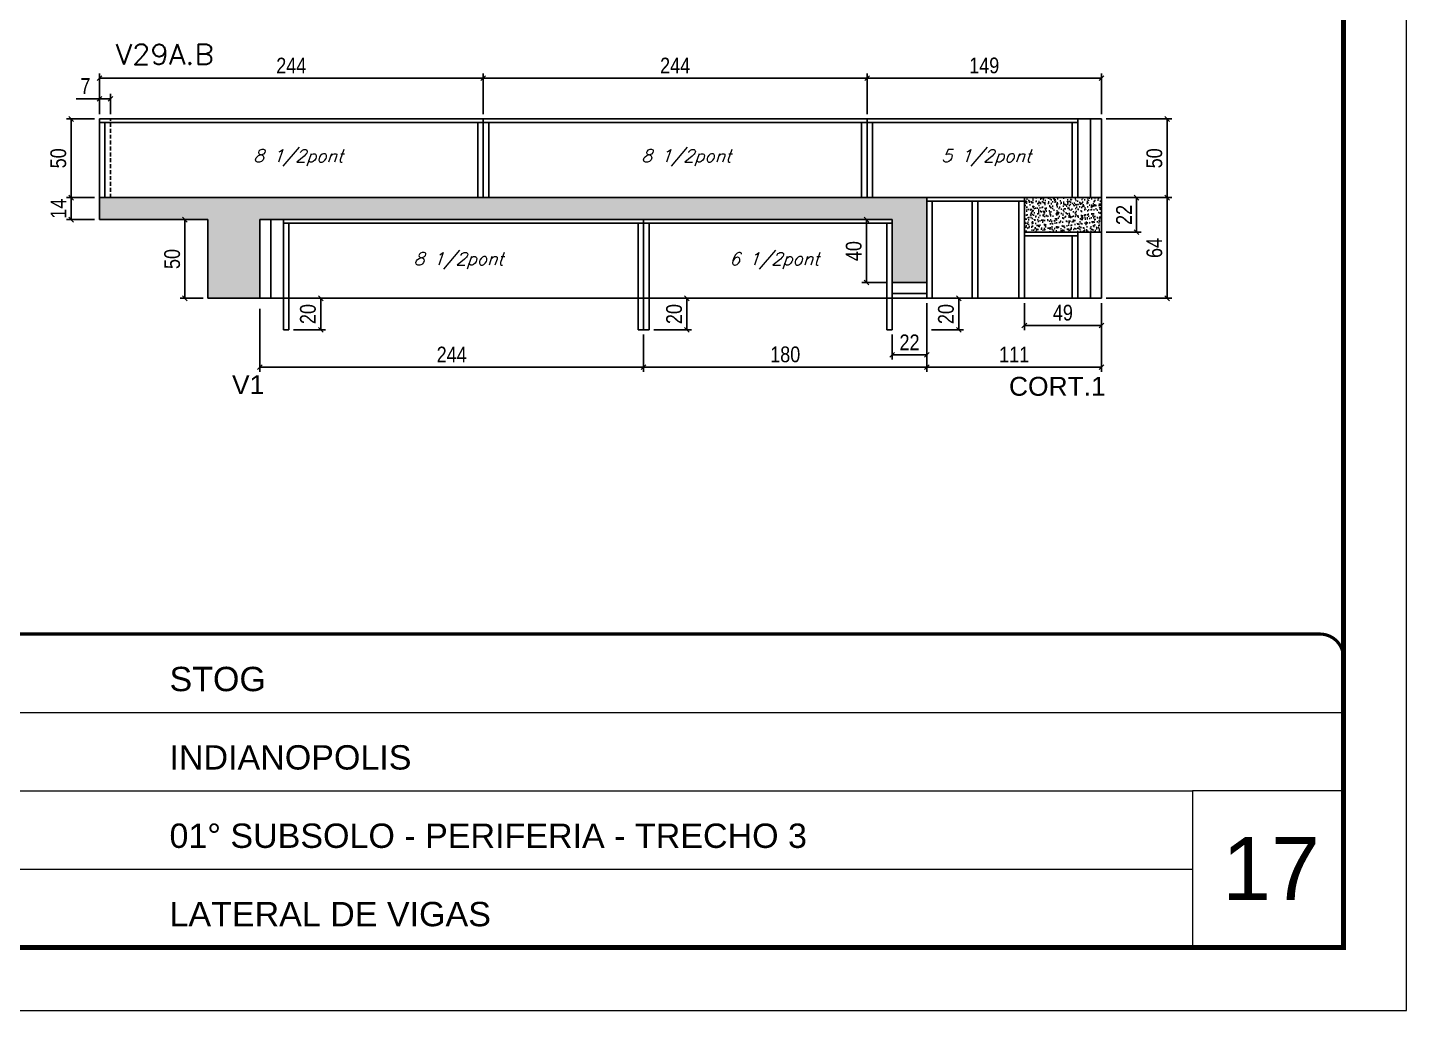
# Model space of a CAD drawing. Extents: x 0 to 6325, y 10169 to 19307.
# Drawn here: x 608 to 1485, y 12466 to 13090 of the extents above; entities that cross this region are included whole.
import ezdxf

# ---------------------------------------------------------------- set-up
doc = ezdxf.new("R2010")
doc.units = 0
doc.linetypes.add('CONTINUO', pattern=[0])
doc.linetypes.add('DASHED', pattern=[0.75, 0.5, -0.25])
for name, color, linetype in [('1', 1, 'Continuous'), ('5', 5, 'Continuous'), ('COTA', 241, 'Continuous'), ('Painéis', 200, 'Continuous'), ('SARR_2.2x7', 40, 'Continuous'), ('SARR_3.5x7', 81, 'Continuous'), ('texto', 7, 'Continuous')]:
    doc.layers.add(name, color=color, linetype=linetype)
for name, color, linetype, lineweight in [('CARIMBO', 255, 'Continuous', 9), ('Folhas', 255, 'Continuous', 9), ('SARRAFO DE PRESSAO', 251, 'DASHED', 9), ('Texto Seção', 7, 'Continuous', 15)]:
    doc.layers.add(name, color=color, linetype=linetype, lineweight=lineweight)
doc.styles.add('arial', font='arial.ttf')
doc.styles.add('COTA TECNICA', font='techl___.ttf', dxfattribs={"height": 10})
doc.styles.add('REGUA-120', font='ROMANS.shx', dxfattribs={"height": 15})
doc.styles.add('Romans', font='romans.shx')
doc.styles.get("Standard").update_dxf_attribs({"font": 'arial.ttf'})
doc.dimstyles.new('PAINEL', dxfattribs={"dimtxt": 10, "dimasz": 3, "dimexe": 3, "dimexo": 3, "dimgap": 3, "dimtad": 1, "dimdec": 1, "dimzin": 12, "dimdsep": 46, "dimtxsty": 'COTA TECNICA', "dimblk1": 'OBLIQUE', "dimblk2": 'OBLIQUE', "dimsah": 1, "dimcen": 0.9, "dimclrd": 4, "dimclre": 4, "dimclrt": 240, "dimadec": 1, "dimazin": 3, "dimtfac": 1, "dimtdec": 1, "dimtmove": 0, "dimatfit": 3, "dimfxl": 1, "dimtolj": 1, "dimtzin": 12, "dimarcsym": 0})

# ---------------------------------------------------------------- blocks, each defined once
blk = doc.blocks.new('9999999999')
at = {"color": 30, "linetype": 'CONTINUO'}
for p, q in [((98564.56, 34379.64), (99583.98, 34379.64)), ((98564.56, 34329.83), (99487.98, 34329.83)), ((99583.98, 34329.83), (99487.98, 34329.83)), ((99487.98, 34329.83), (99487.98, 34230.21)), ((98564.56, 34280.02), (99487.98, 34280.02))]:
    blk.add_line(p, q, dxfattribs=at)
at = {"color": 30, "linetype": 'CONTINUO', "const_width": 2}
blk.add_lwpolyline([(99583.98, 34230.21), (99583.98, 34414.45, 0.414214), (99568.98, 34429.45), (98228.98, 34429.45, 0.414214), (98213.98, 34414.45), (98213.98, 34245.21, 0.414214), (98228.98, 34230.21), (99583.98, 34230.21)], format="xyb", dxfattribs=at)
at = {"layer": 'Folhas'}
blk.add_lwpolyline([(98138.98, 34190.21), (99623.98, 34190.21), (99623.98, 35240.21), (98138.98, 35240.21)], close=True, dxfattribs=at)
at = {"layer": 'Folhas', "color": 30, "const_width": 3}
blk.add_lwpolyline([(98213.98, 34230.21), (99583.98, 34230.21), (99583.98, 35200.21), (98213.98, 35200.21)], close=True, dxfattribs=at)
at = {"color": 7, "linetype": 'Continuous', "ltscale": 5, "style": 'arial'}
for s, height, p in [('STOG', 15.483, (98837.68, 34393.13)), ('INDIANOPOLIS', 15.4829, (98837.68, 34343.32)), ('01° SUBSOLO - PERIFERIA - TRECHO 3', 15.4829, (98837.68, 34293.51)), ('LATERAL DE VIGAS', 15.4829, (98837.68, 34243.7))]:
    blk.add_text(s, height=height, dxfattribs=at).set_placement(p)
blk = doc.blocks.new('_Oblique')
at = {"layer": '1', "color": 0, "lineweight": -2}
blk.add_line((-0.5, -0.5), (0.5, 0.5), dxfattribs=at)
blk = doc.blocks.new('*D363')
at = {"layer": 'COTA', "color": 4, "linetype": 'ByBlock', "lineweight": -2, "transparency": 16777216}
for p, q in [((756.09, 12911.65), (756.09, 12871.52)), ((1000.09, 12895.33), (1000.09, 12871.52)), ((756.09, 12874.52), (1000.09, 12874.52))]:
    blk.add_line(p, q, dxfattribs=at)
at = {"layer": 'Defpoints', "color": 0, "linetype": 'ByBlock', "transparency": 16777216}
for p in [(756.09, 12914.65), (1000.09, 12898.33), (1000.09, 12874.52)]:
    blk.add_point(p, dxfattribs=at)
at = {"layer": 'COTA', "color": 4, "linetype": 'ByBlock', "lineweight": -2, "transparency": 16777216, "xscale": 3, "yscale": 3, "zscale": 3, "rotation": 180}
blk.add_blockref('_Oblique', (756.09, 12874.52), dxfattribs=at)
at = {"layer": 'COTA', "color": 4, "linetype": 'ByBlock', "lineweight": -2, "transparency": 16777216, "xscale": 3, "yscale": 3, "zscale": 3}
blk.add_blockref('_Oblique', (1000.09, 12874.52), dxfattribs=at)
at = {"layer": 'COTA', "color": 240, "linetype": 'ByBlock', "transparency": 16777216, "insert": (878.09, 12882.6), "char_height": 10, "attachment_point": 5, "style": 'COTA TECNICA'}
blk.add_mtext('\\A1;244', dxfattribs=at)
blk = doc.blocks.new('*D364')
at = {"layer": 'COTA', "color": 4, "linetype": 'ByBlock', "lineweight": -2, "transparency": 16777216}
for p, q in [((1180.12, 12915.33), (1180.12, 12871.52)), ((1000.09, 12895.33), (1000.09, 12871.52)), ((1000.09, 12874.52), (1180.12, 12874.52))]:
    blk.add_line(p, q, dxfattribs=at)
at = {"layer": 'Defpoints', "color": 0, "linetype": 'ByBlock', "transparency": 16777216}
for p in [(1180.12, 12918.33), (1000.09, 12898.33), (1180.12, 12874.52)]:
    blk.add_point(p, dxfattribs=at)
at = {"layer": 'COTA', "color": 4, "linetype": 'ByBlock', "lineweight": -2, "transparency": 16777216, "xscale": 3, "yscale": 3, "zscale": 3, "rotation": 180}
blk.add_blockref('_Oblique', (1000.09, 12874.52), dxfattribs=at)
at = {"layer": 'COTA', "color": 4, "linetype": 'ByBlock', "lineweight": -2, "transparency": 16777216, "xscale": 3, "yscale": 3, "zscale": 3}
blk.add_blockref('_Oblique', (1180.12, 12874.52), dxfattribs=at)
at = {"layer": 'COTA', "color": 240, "linetype": 'ByBlock', "transparency": 16777216, "insert": (1090.11, 12882.65), "char_height": 10, "width": 210.731, "attachment_point": 5, "style": 'COTA TECNICA'}
blk.add_mtext('\\A1;180', dxfattribs=at)
blk = doc.blocks.new('*D817')
at = {"layer": 'COTA', "color": 4, "lineweight": -2, "transparency": 16777216}
for p, q in [((898.12, 13035.33), (898.12, 13061.21)), ((1142.12, 13035.33), (1142.12, 13061.21)), ((1142.12, 13058.21), (898.12, 13058.21))]:
    blk.add_line(p, q, dxfattribs=at)
at = {"layer": 'Defpoints', "color": 0, "transparency": 16777216}
for p in [(898.12, 13058.21), (898.12, 13032.33), (1142.12, 13032.33)]:
    blk.add_point(p, dxfattribs=at)
at = {"layer": 'COTA', "color": 4, "lineweight": -2, "transparency": 16777216, "xscale": 3, "yscale": 3, "zscale": 3, "rotation": 180}
blk.add_blockref('_Oblique', (898.12, 13058.21), dxfattribs=at)
at = {"layer": 'COTA', "color": 4, "lineweight": -2, "transparency": 16777216, "xscale": 3, "yscale": 3, "zscale": 3}
blk.add_blockref('_Oblique', (1142.12, 13058.21), dxfattribs=at)
at = {"layer": 'COTA', "color": 240, "transparency": 16777216, "insert": (1020.12, 13066.28), "char_height": 10, "attachment_point": 5, "style": 'COTA TECNICA'}
blk.add_mtext('\\A1;244', dxfattribs=at)
blk = doc.blocks.new('*D818')
at = {"layer": 'COTA', "color": 4, "lineweight": -2, "transparency": 16777216}
for p, q in [((654.12, 13035.33), (654.12, 13061.21)), ((898.12, 13035.33), (898.12, 13061.21)), ((898.12, 13058.21), (654.12, 13058.21))]:
    blk.add_line(p, q, dxfattribs=at)
at = {"layer": 'Defpoints', "color": 0, "transparency": 16777216}
for p in [(654.12, 13058.21), (654.12, 13032.33), (898.12, 13032.33)]:
    blk.add_point(p, dxfattribs=at)
at = {"layer": 'COTA', "color": 4, "lineweight": -2, "transparency": 16777216, "xscale": 3, "yscale": 3, "zscale": 3, "rotation": 180}
blk.add_blockref('_Oblique', (654.12, 13058.21), dxfattribs=at)
at = {"layer": 'COTA', "color": 4, "lineweight": -2, "transparency": 16777216, "xscale": 3, "yscale": 3, "zscale": 3}
blk.add_blockref('_Oblique', (898.12, 13058.21), dxfattribs=at)
at = {"layer": 'COTA', "color": 240, "transparency": 16777216, "insert": (776.12, 13066.28), "char_height": 10, "attachment_point": 5, "style": 'COTA TECNICA'}
blk.add_mtext('\\A1;244', dxfattribs=at)
blk = doc.blocks.new('*D819')
at = {"layer": 'COTA', "color": 4, "lineweight": -2, "transparency": 16777216}
for p, q in [((651.12, 13032.33), (633.17, 13032.33)), ((636.17, 12982.33), (636.17, 13032.33)), ((651.12, 12982.33), (633.17, 12982.33))]:
    blk.add_line(p, q, dxfattribs=at)
at = {"layer": 'Defpoints', "color": 0, "transparency": 16777216}
for p in [(636.17, 13032.33), (654.12, 13032.33), (654.12, 12982.33)]:
    blk.add_point(p, dxfattribs=at)
at = {"layer": 'COTA', "color": 4, "lineweight": -2, "transparency": 16777216, "xscale": 3, "yscale": 3, "zscale": 3}
for p, rotation in [((636.17, 13032.33), 90), ((636.17, 12982.33), 270)]:
    blk.add_blockref('_Oblique', p, dxfattribs=dict(at, rotation=rotation))
at = {"layer": 'COTA', "color": 240, "transparency": 16777216, "insert": (628.06, 13007.33), "char_height": 10, "attachment_point": 5, "rotation": 90, "style": 'COTA TECNICA'}
blk.add_mtext('\\A1;50', dxfattribs=at)
blk = doc.blocks.new('*D820')
at = {"layer": 'COTA', "color": 4, "lineweight": -2, "transparency": 16777216}
for p, q in [((651.12, 12982.33), (633.17, 12982.33)), ((636.17, 12968.33), (636.17, 12982.33)), ((651.12, 12968.33), (633.17, 12968.33))]:
    blk.add_line(p, q, dxfattribs=at)
at = {"layer": 'Defpoints', "color": 0, "transparency": 16777216}
for p in [(636.17, 12982.33), (654.12, 12982.33), (654.12, 12968.33)]:
    blk.add_point(p, dxfattribs=at)
at = {"layer": 'COTA', "color": 4, "lineweight": -2, "transparency": 16777216, "xscale": 3, "yscale": 3, "zscale": 3}
for p, rotation in [((636.17, 12982.33), 90), ((636.17, 12968.33), 270)]:
    blk.add_blockref('_Oblique', p, dxfattribs=dict(at, rotation=rotation))
at = {"layer": 'COTA', "color": 240, "transparency": 16777216, "insert": (628.1, 12975.33), "char_height": 10, "attachment_point": 5, "rotation": 90, "style": 'COTA TECNICA'}
blk.add_mtext('\\A1;14', dxfattribs=at)
blk = doc.blocks.new('*D821')
at = {"layer": 'COTA', "color": 4, "lineweight": -2, "transparency": 16777216}
for p, q in [((654.12, 13045.22), (639.39, 13045.22)), ((654.12, 13035.33), (654.12, 13048.22)), ((661.12, 13045.22), (654.12, 13045.22)), ((661.12, 13035.33), (661.12, 13048.22))]:
    blk.add_line(p, q, dxfattribs=at)
at = {"layer": 'Defpoints', "color": 0, "transparency": 16777216}
for p in [(654.12, 13045.22), (654.12, 13032.33), (661.12, 13032.33)]:
    blk.add_point(p, dxfattribs=at)
at = {"layer": 'COTA', "color": 4, "lineweight": -2, "transparency": 16777216, "xscale": 3, "yscale": 3, "zscale": 3, "rotation": 180}
blk.add_blockref('_Oblique', (654.12, 13045.22), dxfattribs=at)
at = {"layer": 'COTA', "color": 4, "lineweight": -2, "transparency": 16777216, "xscale": 3, "yscale": 3, "zscale": 3}
blk.add_blockref('_Oblique', (661.12, 13045.22), dxfattribs=at)
at = {"layer": 'COTA', "color": 240, "transparency": 16777216, "insert": (645.25, 13053.29), "char_height": 10, "attachment_point": 5, "style": 'COTA TECNICA'}
blk.add_mtext('\\A1;7', dxfattribs=at)
blk = doc.blocks.new('*D822')
at = {"layer": 'COTA', "color": 4, "lineweight": -2, "transparency": 16777216}
for p, q in [((1142.12, 13035.33), (1142.12, 13061.21)), ((1291.12, 13035.33), (1291.12, 13061.21)), ((1142.12, 13058.21), (1291.12, 13058.21))]:
    blk.add_line(p, q, dxfattribs=at)
at = {"layer": 'Defpoints', "color": 0, "transparency": 16777216}
for p in [(1291.12, 13058.21), (1142.12, 13032.33), (1291.12, 13032.33)]:
    blk.add_point(p, dxfattribs=at)
at = {"layer": 'COTA', "color": 4, "lineweight": -2, "transparency": 16777216, "xscale": 3, "yscale": 3, "zscale": 3, "rotation": 180}
blk.add_blockref('_Oblique', (1142.12, 13058.21), dxfattribs=at)
at = {"layer": 'COTA', "color": 4, "lineweight": -2, "transparency": 16777216, "xscale": 3, "yscale": 3, "zscale": 3}
blk.add_blockref('_Oblique', (1291.12, 13058.21), dxfattribs=at)
at = {"layer": 'COTA', "color": 240, "transparency": 16777216, "insert": (1216.62, 13066.31), "char_height": 10, "attachment_point": 5, "style": 'COTA TECNICA'}
blk.add_mtext('\\A1;149', dxfattribs=at)
blk = doc.blocks.new('*D365')
at = {"layer": 'COTA', "color": 4, "lineweight": -2, "transparency": 16777216}
for p, q in [((1180.12, 12915.33), (1180.12, 12871.52)), ((1291.12, 12911.65), (1291.12, 12871.52)), ((1180.12, 12874.52), (1291.12, 12874.52))]:
    blk.add_line(p, q, dxfattribs=at)
at = {"layer": 'Defpoints', "color": 0, "transparency": 16777216}
for p in [(1180.12, 12918.33), (1291.12, 12914.65), (1291.12, 12874.52)]:
    blk.add_point(p, dxfattribs=at)
at = {"layer": 'COTA', "color": 4, "lineweight": -2, "transparency": 16777216, "xscale": 3, "yscale": 3, "zscale": 3, "rotation": 180}
blk.add_blockref('_Oblique', (1180.12, 12874.52), dxfattribs=at)
at = {"layer": 'COTA', "color": 4, "lineweight": -2, "transparency": 16777216, "xscale": 3, "yscale": 3, "zscale": 3}
blk.add_blockref('_Oblique', (1291.12, 12874.52), dxfattribs=at)
at = {"layer": 'COTA', "color": 240, "transparency": 16777216, "insert": (1235.62, 12882.58), "char_height": 10, "attachment_point": 5, "style": 'COTA TECNICA'}
blk.add_mtext('\\A1;111', dxfattribs=at)
blk = doc.blocks.new('*D823')
at = {"layer": 'COTA', "color": 4, "lineweight": -2, "transparency": 16777216}
for p, q in [((720.09, 12968.33), (705.54, 12968.33)), ((708.54, 12918.33), (708.54, 12968.33)), ((720.09, 12918.33), (705.54, 12918.33))]:
    blk.add_line(p, q, dxfattribs=at)
at = {"layer": 'Defpoints', "color": 0, "transparency": 16777216}
for p in [(708.54, 12968.33), (723.09, 12968.33), (723.09, 12918.33)]:
    blk.add_point(p, dxfattribs=at)
at = {"layer": 'COTA', "color": 4, "lineweight": -2, "transparency": 16777216, "xscale": 3, "yscale": 3, "zscale": 3}
for p, rotation in [((708.54, 12968.33), 90), ((708.54, 12918.33), 270)]:
    blk.add_blockref('_Oblique', p, dxfattribs=dict(at, rotation=rotation))
at = {"layer": 'COTA', "color": 240, "transparency": 16777216, "insert": (700.43, 12943.33), "char_height": 10, "attachment_point": 5, "rotation": 90, "style": 'COTA TECNICA'}
blk.add_mtext('\\A1;50', dxfattribs=at)
blk = doc.blocks.new('*D824')
at = {"layer": 'COTA', "color": 4, "lineweight": -2, "transparency": 16777216}
for p, q in [((1242.12, 12915.33), (1242.12, 12898.05)), ((1291.12, 12915.33), (1291.12, 12898.05)), ((1242.12, 12901.05), (1291.12, 12901.05))]:
    blk.add_line(p, q, dxfattribs=at)
at = {"layer": 'Defpoints', "color": 0, "transparency": 16777216}
for p in [(1242.12, 12918.33), (1291.12, 12918.33), (1291.12, 12901.05)]:
    blk.add_point(p, dxfattribs=at)
at = {"layer": 'COTA', "color": 4, "lineweight": -2, "transparency": 16777216, "xscale": 3, "yscale": 3, "zscale": 3, "rotation": 180}
blk.add_blockref('_Oblique', (1242.12, 12901.05), dxfattribs=at)
at = {"layer": 'COTA', "color": 4, "lineweight": -2, "transparency": 16777216, "xscale": 3, "yscale": 3, "zscale": 3}
blk.add_blockref('_Oblique', (1291.12, 12901.05), dxfattribs=at)
at = {"layer": 'COTA', "color": 240, "transparency": 16777216, "insert": (1266.62, 12909.15), "char_height": 10, "attachment_point": 5, "style": 'COTA TECNICA'}
blk.add_mtext('\\A1;49', dxfattribs=at)
blk = doc.blocks.new('*D888')
at = {"layer": 'COTA', "color": 4, "lineweight": -2, "transparency": 16777216}
for p, q in [((1006.59, 12918.33), (1030.61, 12918.33)), ((1027.61, 12898.33), (1027.61, 12918.33)), ((1006.59, 12898.33), (1030.61, 12898.33))]:
    blk.add_line(p, q, dxfattribs=at)
at = {"layer": 'Defpoints', "color": 0, "transparency": 16777216}
for p in [(1003.59, 12918.33), (1027.61, 12918.33), (1003.59, 12898.33)]:
    blk.add_point(p, dxfattribs=at)
at = {"layer": 'COTA', "color": 4, "lineweight": -2, "transparency": 16777216, "xscale": 3, "yscale": 3, "zscale": 3}
for p, rotation in [((1027.61, 12918.33), 90), ((1027.61, 12898.33), 270)]:
    blk.add_blockref('_Oblique', p, dxfattribs=dict(at, rotation=rotation))
at = {"layer": 'COTA', "color": 240, "transparency": 16777216, "insert": (1019.5, 12908.33), "char_height": 10, "attachment_point": 5, "rotation": 90, "style": 'COTA TECNICA'}
blk.add_mtext('\\A1;20', dxfattribs=at)
blk = doc.blocks.new('*D889')
at = {"layer": 'COTA', "color": 4, "lineweight": -2, "transparency": 16777216}
for p, q in [((777.59, 12918.33), (797.83, 12918.33)), ((794.83, 12898.33), (794.83, 12918.33)), ((777.59, 12898.33), (797.83, 12898.33))]:
    blk.add_line(p, q, dxfattribs=at)
at = {"layer": 'Defpoints', "color": 0, "transparency": 16777216}
for p in [(774.59, 12918.33), (794.83, 12918.33), (774.59, 12898.33)]:
    blk.add_point(p, dxfattribs=at)
at = {"layer": 'COTA', "color": 4, "lineweight": -2, "transparency": 16777216, "xscale": 3, "yscale": 3, "zscale": 3}
for p, rotation in [((794.83, 12918.33), 90), ((794.83, 12898.33), 270)]:
    blk.add_blockref('_Oblique', p, dxfattribs=dict(at, rotation=rotation))
at = {"layer": 'COTA', "color": 240, "transparency": 16777216, "insert": (786.73, 12908.33), "char_height": 10, "attachment_point": 5, "rotation": 90, "style": 'COTA TECNICA'}
blk.add_mtext('\\A1;20', dxfattribs=at)
blk = doc.blocks.new('*D843')
at = {"layer": 'COTA', "color": 4, "lineweight": -2, "transparency": 16777216}
for p, q in [((1183.12, 12918.33), (1203.42, 12918.33)), ((1200.42, 12898.33), (1200.42, 12918.33)), ((1183.12, 12898.33), (1203.42, 12898.33))]:
    blk.add_line(p, q, dxfattribs=at)
at = {"layer": 'Defpoints', "color": 0, "transparency": 16777216}
for p in [(1180.12, 12918.33), (1200.42, 12918.33), (1180.12, 12898.33)]:
    blk.add_point(p, dxfattribs=at)
at = {"layer": 'COTA', "color": 4, "lineweight": -2, "transparency": 16777216, "xscale": 3, "yscale": 3, "zscale": 3}
for p, rotation in [((1200.42, 12918.33), 90), ((1200.42, 12898.33), 270)]:
    blk.add_blockref('_Oblique', p, dxfattribs=dict(at, rotation=rotation))
at = {"layer": 'COTA', "color": 240, "transparency": 16777216, "insert": (1192.31, 12908.33), "char_height": 10, "attachment_point": 5, "rotation": 90, "style": 'COTA TECNICA'}
blk.add_mtext('\\A1;20', dxfattribs=at)
blk = doc.blocks.new('*D844')
at = {"layer": 'COTA', "color": 4, "lineweight": -2, "transparency": 16777216}
for p, q in [((1155.12, 12968.33), (1138.81, 12968.33)), ((1141.81, 12968.33), (1141.81, 12928.33)), ((1155.12, 12928.33), (1138.81, 12928.33))]:
    blk.add_line(p, q, dxfattribs=at)
at = {"layer": 'Defpoints', "color": 0, "transparency": 16777216}
for p in [(1158.12, 12968.33), (1141.81, 12928.33), (1158.12, 12928.33)]:
    blk.add_point(p, dxfattribs=at)
at = {"layer": 'COTA', "color": 4, "lineweight": -2, "transparency": 16777216, "xscale": 3, "yscale": 3, "zscale": 3}
for p, rotation in [((1141.81, 12968.33), 90), ((1141.81, 12928.33), 270)]:
    blk.add_blockref('_Oblique', p, dxfattribs=dict(at, rotation=rotation))
at = {"layer": 'COTA', "color": 240, "transparency": 16777216, "insert": (1133.71, 12948.33), "char_height": 10, "attachment_point": 5, "rotation": 90, "style": 'COTA TECNICA'}
blk.add_mtext('\\A1;40', dxfattribs=at)
blk = doc.blocks.new('*D845')
at = {"layer": 'COTA', "color": 4, "lineweight": -2, "transparency": 16777216}
for p, q in [((1180.12, 12915.33), (1180.12, 12879.36)), ((1158.12, 12895.33), (1158.12, 12879.36)), ((1158.12, 12882.36), (1180.12, 12882.36))]:
    blk.add_line(p, q, dxfattribs=at)
at = {"layer": 'Defpoints', "color": 0, "transparency": 16777216}
for p in [(1180.12, 12918.33), (1158.12, 12898.33), (1180.12, 12882.36)]:
    blk.add_point(p, dxfattribs=at)
at = {"layer": 'COTA', "color": 4, "lineweight": -2, "transparency": 16777216, "xscale": 3, "yscale": 3, "zscale": 3, "rotation": 180}
blk.add_blockref('_Oblique', (1158.12, 12882.36), dxfattribs=at)
at = {"layer": 'COTA', "color": 4, "lineweight": -2, "transparency": 16777216, "xscale": 3, "yscale": 3, "zscale": 3}
blk.add_blockref('_Oblique', (1180.12, 12882.36), dxfattribs=at)
at = {"layer": 'COTA', "color": 240, "transparency": 16777216, "insert": (1169.12, 12890.36), "char_height": 10, "attachment_point": 5, "style": 'COTA TECNICA'}
blk.add_mtext('\\A1;22', dxfattribs=at)
blk = doc.blocks.new('*D905')
at = {"layer": 'COTA', "color": 4, "lineweight": -2, "transparency": 16777216}
for p, q in [((1294.12, 12982.33), (1316.45, 12982.33)), ((1313.45, 12960.33), (1313.45, 12982.33)), ((1294.12, 12960.33), (1316.45, 12960.33))]:
    blk.add_line(p, q, dxfattribs=at)
at = {"layer": 'Defpoints', "color": 0, "transparency": 16777216}
for p in [(1291.12, 12982.33), (1313.45, 12982.33), (1291.12, 12960.33)]:
    blk.add_point(p, dxfattribs=at)
at = {"layer": 'COTA', "color": 4, "lineweight": -2, "transparency": 16777216, "xscale": 3, "yscale": 3, "zscale": 3}
for p, rotation in [((1313.45, 12982.33), 90), ((1313.45, 12960.33), 270)]:
    blk.add_blockref('_Oblique', p, dxfattribs=dict(at, rotation=rotation))
at = {"layer": 'COTA', "color": 240, "transparency": 16777216, "insert": (1305.45, 12971.33), "char_height": 10, "attachment_point": 5, "rotation": 90, "style": 'COTA TECNICA'}
blk.add_mtext('\\A1;22', dxfattribs=at)
blk = doc.blocks.new('*D906')
at = {"layer": 'COTA', "color": 4, "lineweight": -2, "transparency": 16777216}
for p, q in [((1294.12, 13032.33), (1335.9, 13032.33)), ((1332.9, 13032.33), (1332.9, 12982.33)), ((1294.12, 12982.33), (1335.9, 12982.33))]:
    blk.add_line(p, q, dxfattribs=at)
at = {"layer": 'Defpoints', "color": 0, "transparency": 16777216}
for p in [(1291.12, 13032.33), (1291.12, 12982.33), (1332.9, 12982.33)]:
    blk.add_point(p, dxfattribs=at)
at = {"layer": 'COTA', "color": 4, "lineweight": -2, "transparency": 16777216, "xscale": 3, "yscale": 3, "zscale": 3}
for p, rotation in [((1332.9, 13032.33), 90), ((1332.9, 12982.33), 270)]:
    blk.add_blockref('_Oblique', p, dxfattribs=dict(at, rotation=rotation))
at = {"layer": 'COTA', "color": 240, "transparency": 16777216, "insert": (1324.79, 13007.33), "char_height": 10, "attachment_point": 5, "rotation": 90, "style": 'COTA TECNICA'}
blk.add_mtext('\\A1;50', dxfattribs=at)
blk = doc.blocks.new('*D908')
at = {"layer": 'COTA', "color": 4, "lineweight": -2, "transparency": 16777216}
for p, q in [((1294.12, 12982.33), (1335.9, 12982.33)), ((1332.9, 12982.33), (1332.9, 12918.33)), ((1294.12, 12918.33), (1335.9, 12918.33))]:
    blk.add_line(p, q, dxfattribs=at)
at = {"layer": 'Defpoints', "color": 0, "transparency": 16777216}
for p in [(1291.12, 12982.33), (1291.12, 12918.33), (1332.9, 12918.33)]:
    blk.add_point(p, dxfattribs=at)
at = {"layer": 'COTA', "color": 4, "lineweight": -2, "transparency": 16777216, "xscale": 3, "yscale": 3, "zscale": 3}
for p, rotation in [((1332.9, 12982.33), 90), ((1332.9, 12918.33), 270)]:
    blk.add_blockref('_Oblique', p, dxfattribs=dict(at, rotation=rotation))
at = {"layer": 'COTA', "color": 240, "transparency": 16777216, "insert": (1324.8, 12950.33), "char_height": 10, "attachment_point": 5, "rotation": 90, "style": 'COTA TECNICA'}
blk.add_mtext('\\A1;64', dxfattribs=at)

msp = doc.modelspace()

# ---------------------------------------------------------------- hatches: boundary and pattern name
at = {"layer": 'COTA'}
h = msp.add_hatch(dxfattribs=at)
h.set_pattern_fill('AR-CONC', color=241, scale=0.03)
h.paths.add_polyline_path([(756.09, 12968.33), (1158.12, 12968.33), (1158.12, 12928.33), (1180.12, 12928.33), (1180.12, 12982.33), (654.12, 12982.33), (654.12, 12968.33), (723.09, 12968.33), (723.09, 12918.33), (756.09, 12918.33)])
h = msp.add_hatch(dxfattribs=at)
h.set_pattern_fill('AR-CONC', color=241, scale=0.03)
h.paths.add_polyline_path([(1291.12, 12960.33), (1291.12, 12982.33), (1242.12, 12982.33), (1242.12, 12960.33)])

# ---------------------------------------------------------------- linework, layer by layer
for p, q in [((654.12, 12982.33), (654.12, 12968.33)), ((1291.12, 12982.33), (1291.12, 12960.33)), ((723.09, 12968.33), (654.12, 12968.33)), ((723.09, 12918.33), (723.09, 12968.33)), ((1242.12, 12960.33), (1242.12, 12918.33)), ((1158.12, 12928.33), (1158.12, 12898.33)), ((756.09, 12918.33), (723.09, 12918.33)), ((996.59, 12898.33), (1003.59, 12898.33)), ((1154.62, 12898.33), (1158.12, 12898.33))]:
    msp.add_line(p, q, dxfattribs=at)
at = {"layer": 'Painéis', "linetype": 'ByBlock'}
for p, q in [((654.12, 13032.33), (1291.12, 13032.33)), ((654.12, 12982.33), (654.12, 13032.33)), ((898.12, 12982.33), (898.12, 13032.33)), ((1142.12, 12982.33), (1142.12, 13032.33)), ((1291.12, 12982.33), (1291.12, 13032.33)), ((654.12, 12982.33), (1291.12, 12982.33)), ((1180.12, 12982.33), (1242.12, 12982.33)), ((1180.12, 12918.33), (1180.12, 12982.33)), ((1242.12, 12982.33), (1242.12, 12960.33)), ((756.09, 12968.33), (1158.12, 12968.33)), ((756.09, 12918.33), (756.09, 12968.33)), ((1000.09, 12898.33), (1000.09, 12968.33)), ((1158.12, 12928.33), (1158.12, 12968.33)), ((1291.12, 12960.33), (1242.12, 12960.33)), ((1291.12, 12918.33), (1291.12, 12960.33)), ((1180.12, 12928.33), (1158.12, 12928.33)), ((756.09, 12918.33), (1291.12, 12918.33))]:
    msp.add_line(p, q, dxfattribs=at)
at = {"layer": 'SARR_2.2x7', "linetype": 'Continuous'}
for p, q in [((654.12, 13030.13), (898.12, 13030.13)), ((898.12, 13030.13), (1142.12, 13030.13)), ((1142.12, 13030.13), (1276.12, 13030.13)), ((1284.12, 12982.33), (1284.12, 13032.33)), ((1180.12, 12980.13), (1242.12, 12980.13)), ((763.09, 12918.33), (763.09, 12968.33)), ((771.09, 12966.13), (1000.09, 12966.13)), ((1000.09, 12966.13), (1158.12, 12966.13)), ((1242.12, 12958.13), (1276.12, 12958.13)), ((1284.12, 12918.33), (1284.12, 12960.33)), ((1180.12, 12921.33), (1158.12, 12921.33))]:
    msp.add_line(p, q, dxfattribs=at)
at = {"layer": 'SARR_2.2x7', "linetype": 'DASHED', "ltscale": 5}
msp.add_line((661.12, 12982.33), (661.12, 13032.33), dxfattribs=at)
at = {"layer": 'SARR_3.5x7'}
for p, q in [((657.62, 13030.13), (657.62, 12982.33)), ((894.62, 13030.13), (894.62, 12982.33)), ((901.62, 13030.13), (901.62, 12982.33)), ((1138.62, 13030.13), (1138.62, 12982.33)), ((1145.62, 13030.13), (1145.62, 12982.33)), ((1272.62, 13030.13), (1272.62, 12982.33)), ((1276.12, 13032.33), (1276.12, 12982.33)), ((654.12, 12982.33), (657.62, 12982.33)), ((1272.62, 12982.33), (1276.12, 12982.33)), ((1183.62, 12980.13), (1183.62, 12918.33)), ((1209.05, 12980.13), (1209.05, 12918.33)), ((1212.55, 12980.13), (1212.55, 12918.33)), ((1238.62, 12980.13), (1238.62, 12918.33)), ((771.09, 12968.33), (771.09, 12898.33)), ((774.59, 12966.13), (774.59, 12898.33)), ((996.59, 12966.13), (996.59, 12898.33)), ((1003.59, 12966.13), (1003.59, 12898.33)), ((1154.62, 12966.13), (1154.62, 12898.33)), ((1272.62, 12958.13), (1272.62, 12918.33)), ((1276.12, 12960.33), (1276.12, 12918.33)), ((1272.62, 12918.33), (1276.12, 12918.33)), ((771.09, 12898.33), (774.59, 12898.33))]:
    msp.add_line(p, q, dxfattribs=at)

# ---------------------------------------------------------------- block references
at = {"layer": 'SARRAFO DE PRESSAO', "color": 6, "linetype": 'ByBlock'}
msp.add_blockref('9999999999', (-98138.98, -21724.51), dxfattribs=at)

# ---------------------------------------------------------------- texts
at = {"layer": '5', "linetype": 'Continuous'}
for s, p in [('V1', (738.45, 12857.42)), ('CORT.1', (1232.36, 12856.41))]:
    msp.add_text(s, height=12, rotation=359.99996, dxfattribs=at).set_placement(p)
at = {"layer": 'CARIMBO', "style": 'arial'}
msp.add_text('17', height=40, dxfattribs=at).set_placement((1367.86, 12535.84))
at = {"layer": 'texto', "color": 2, "char_height": 8, "attachment_point": 5, "style": 'Romans'}
for s, insert in [('{\\Q19;\\C256;8 1/2pont}', (780.48, 13007.58)), ('{\\Q19;\\C256;8 1/2pont}', (1027.17, 13007.58)), ('{\\Q19;\\C256;5 1/2pont}', (1217.84, 13007.58)), ('{\\Q19;\\C256;8 1/2pont}', (882.45, 12942.18)), ('{\\Q19;\\C256;6 1/2pont}', (1083.17, 12942.18))]:
    msp.add_mtext(s, dxfattribs=dict(at, insert=insert))
at = {"layer": 'Texto Seção', "style": 'REGUA-120', "width": 1.05}
msp.add_text('V29A.B', height=13, dxfattribs=at).set_placement((664.34, 13066.93))

# ---------------------------------------------------------------- dimensions: what is measured, and where the dimension line sits
at = {"layer": 'COTA'}
dim = msp.add_linear_dim(base=(654.12, 13058.21), p1=(898.12, 13032.33), p2=(654.12, 13032.33), angle=180, dimstyle='PAINEL', override={"dimtmove": 1}, dxfattribs=at)
dim.commit()
dim.dimension.update_dxf_attribs({"geometry": '*D818', "text_midpoint": (776.12, 13066.28)})
for base, p1, p2, angle, picture, middle in [((898.12, 13058.21), (1142.12, 13032.33), (898.12, 13032.33), 180, '*D817', (1020.12, 13066.28)), ((636.17, 13032.33), (654.12, 12982.33), (654.12, 13032.33), 90, '*D819', (628.06, 13007.33)), ((1332.9, 12982.33), (1291.12, 13032.33), (1291.12, 12982.33), 90, '*D906', (1324.79, 13007.33)), ((1313.45, 12982.33), (1291.12, 12960.33), (1291.12, 12982.33), 90, '*D905', (1305.45, 12971.33)), ((1332.9, 12918.33), (1291.12, 12982.33), (1291.12, 12918.33), 90, '*D908', (1324.8, 12950.33)), ((708.54, 12968.33), (723.09, 12918.33), (723.09, 12968.33), 90, '*D823', (700.43, 12943.33)), ((1141.81, 12928.33), (1158.12, 12968.33), (1158.12, 12928.33), 90, '*D844', (1133.71, 12948.33))]:
    dim = msp.add_linear_dim(base=base, p1=p1, p2=p2, angle=angle, dimstyle='PAINEL', dxfattribs=at)
    dim.commit()
    dim.dimension.update_dxf_attribs({"geometry": picture, "text_midpoint": middle})
for base, p1, p2, picture, middle in [((1291.12, 13058.21), (1142.12, 13032.33), (1291.12, 13032.33), '*D822', (1216.62, 13066.31)), ((654.12, 13045.22), (661.12, 13032.33), (654.12, 13032.33), '*D821', (645.25, 13053.29)), ((1180.12, 12882.36), (1158.12, 12898.33), (1180.12, 12918.33), '*D845', (1169.12, 12890.36)), ((1291.12, 12874.52), (1180.12, 12918.33), (1291.12, 12914.65), '*D365', (1235.62, 12882.58)), ((1291.12, 12901.05), (1242.12, 12918.33), (1291.12, 12918.33), '*D824', (1266.62, 12909.15))]:
    dim = msp.add_linear_dim(base=base, p1=p1, p2=p2, dimstyle='PAINEL', dxfattribs=at)
    dim.commit()
    dim.dimension.update_dxf_attribs({"geometry": picture, "text_midpoint": middle})
for base, p1, p2, picture, middle in [((636.17, 12982.33), (654.12, 12968.33), (654.12, 12982.33), '*D820', (636.17, 12975.33)), ((794.83, 12918.33), (774.59, 12898.33), (774.59, 12918.33), '*D889', (794.83, 12908.33)), ((1027.61, 12918.33), (1003.59, 12898.33), (1003.59, 12918.33), '*D888', (1027.61, 12908.33)), ((1200.42, 12918.33), (1180.12, 12898.33), (1180.12, 12918.33), '*D843', (1200.42, 12908.33))]:
    dim = msp.add_linear_dim(base=base, p1=p1, p2=p2, angle=90, dimstyle='PAINEL', dxfattribs=at)
    dim.commit()
    dim.dimension.update_dxf_attribs({"geometry": picture, "text_midpoint": middle, "dimtype": 160})
at = {"layer": 'COTA', "linetype": 'ByBlock'}
dim = msp.add_linear_dim(base=(1000.09, 12874.52), p1=(756.09, 12914.65), p2=(1000.09, 12898.33), dimstyle='PAINEL', dxfattribs=at)
dim.commit()
dim.dimension.update_dxf_attribs({"geometry": '*D363', "text_midpoint": (878.09, 12882.6)})
dim = msp.add_linear_dim(base=(1180.12, 12874.52), p1=(1000.09, 12898.33), p2=(1180.12, 12918.33), dimstyle='PAINEL', override={"dimtmove": 1}, dxfattribs=at)
dim.commit()
dim.dimension.update_dxf_attribs({"geometry": '*D364', "text_midpoint": (1090.11, 12882.65)})

doc.saveas('drawing.dxf')
